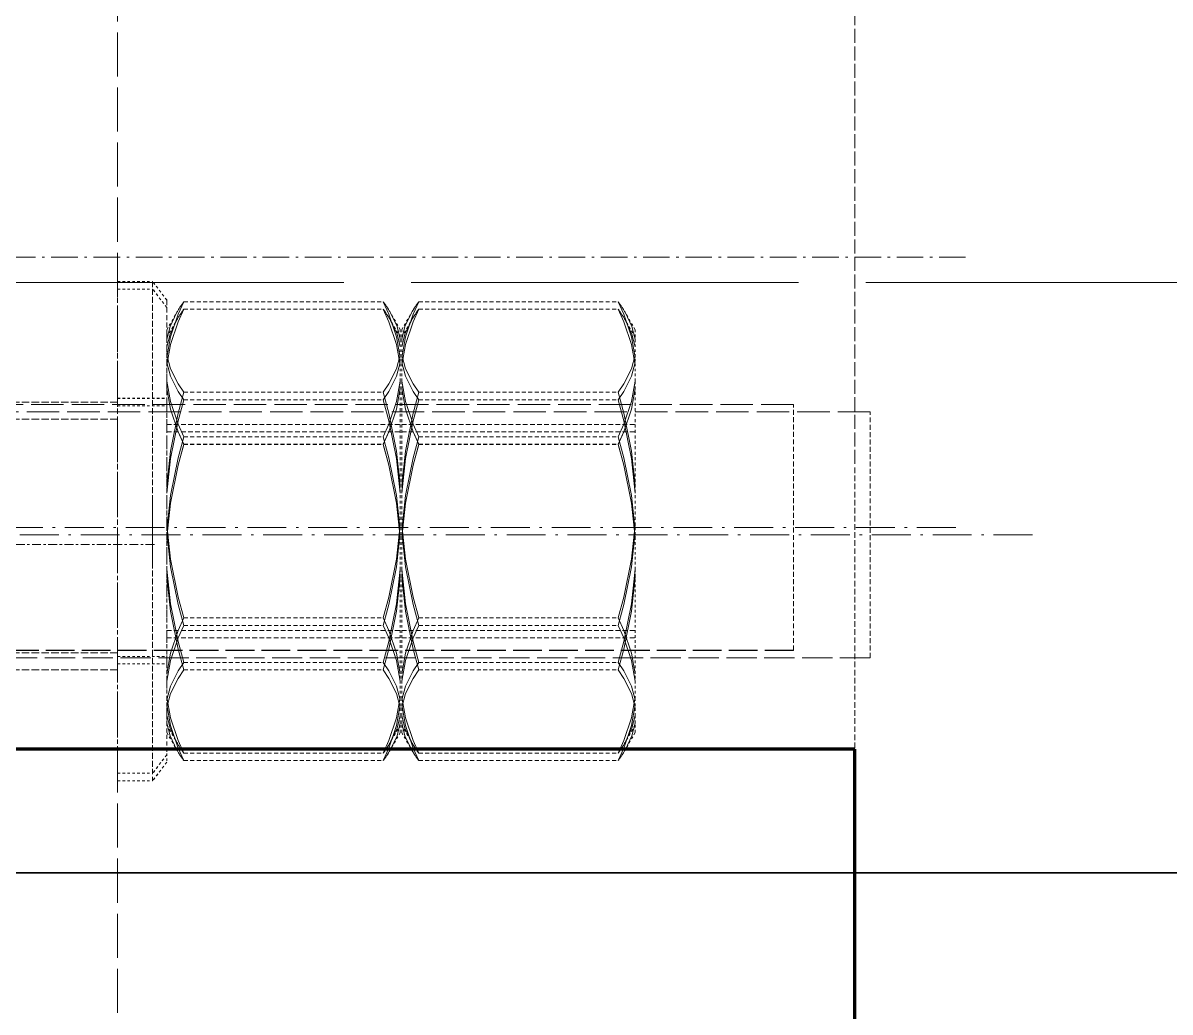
# Model space of a CAD drawing. Header units: millimetres. Extents: x 12184 to 41592, y 8990 to 29785.
# Drawn here: x 22312.09 to 22358.77, y 17277.44 to 17317.67 of the extents above; entities that cross this region are included whole.
import ezdxf

# ---------------------------------------------------------------- set-up
doc = ezdxf.new("R2010")
doc.units = ezdxf.units.MM
doc.linetypes.add('DASHDOT', pattern=[18.5, 12, -3, 0.5, -3])
doc.linetypes.add('DASHED', pattern=[15, 12, -3])

# ---------------------------------------------------------------- blocks, each defined once
blk = doc.blocks.new('A$C55E021B5')
at = {"color": 7, "linetype": 'DASHED', "lineweight": 13, "ltscale": 0.149374}
blk.add_line((1178.701, 1116.53), (1178.701, 1026.905), dxfattribs=at)
at = {"color": 7, "linetype": 'DASHED', "lineweight": 13, "ltscale": 0.047578}
blk.add_line((1148.701, 1091.53), (1148.701, 1062.983), dxfattribs=at)
at = {"color": 7, "linetype": 'DASHDOT', "lineweight": 13, "ltscale": 0.090001}
blk.add_line((1144.201, 1071.53), (1198.202, 1071.53), dxfattribs=at)
at = {"color": 7, "linetype": 'DASHDOT', "lineweight": 13}
for p, q in [((451.759, 1070.5), (1267.758, 1070.5)), ((1440.499, 1070.5), (654.499, 1070.5))]:
    blk.add_line(p, q, dxfattribs=at)
at = {"color": 7, "linetype": 'DASHED', "lineweight": 13, "ltscale": 0.001576}
for p, q in [((1176.701, 1069.795), (1177.277, 1070.545)), ((1176.701, 1069.49), (1177.277, 1070.24)), ((1176.701, 1051.295), (1177.277, 1050.545)), ((1176.701, 1050.99), (1177.277, 1050.24))]:
    blk.add_line(p, q, dxfattribs=at)
at = {"color": 7, "linetype": 'DASHED', "lineweight": 13, "ltscale": 0.018552}
for p, q in [((1177.277, 1070.545), (1177.277, 1059.413)), ((1177.277, 1070.24), (1177.277, 1059.108)), ((1178.701, 1070.545), (1178.701, 1059.413)), ((1177.277, 1061.676), (1177.277, 1050.545)), ((1177.277, 1061.371), (1177.277, 1050.24))]:
    blk.add_line(p, q, dxfattribs=at)
at = {"color": 7, "linetype": 'DASHED', "lineweight": 13, "ltscale": 0.002374}
for p, q in [((1178.701, 1070.545), (1177.277, 1070.545)), ((1178.701, 1070.24), (1177.277, 1070.24)), ((1178.701, 1050.545), (1177.277, 1050.545)), ((1178.701, 1050.24), (1177.277, 1050.24))]:
    blk.add_line(p, q, dxfattribs=at)
at = {"color": 7, "linetype": 'DASHED', "lineweight": 13, "ltscale": 0.017161}
blk.add_line((1176.701, 1069.795), (1176.701, 1059.498), dxfattribs=at)
at = {"color": 7, "linetype": 'DASHED', "lineweight": 13, "ltscale": 0.013528}
for p, q in [((1166.452, 1069.723), (1158.335, 1069.723)), ((1166.452, 1069.418), (1158.335, 1069.418)), ((1176.01, 1069.723), (1167.893, 1069.723)), ((1176.01, 1069.418), (1167.893, 1069.418)), ((1166.452, 1066.039), (1158.335, 1066.039)), ((1176.01, 1066.039), (1167.893, 1066.039)), ((1166.452, 1065.734), (1158.335, 1065.734)), ((1176.01, 1065.734), (1167.893, 1065.734)), ((1166.452, 1064.229), (1158.335, 1064.229)), ((1176.01, 1064.229), (1167.893, 1064.229)), ((1166.452, 1063.924), (1158.335, 1063.924)), ((1176.01, 1063.924), (1167.893, 1063.924)), ((1166.452, 1056.861), (1158.335, 1056.861)), ((1176.01, 1056.861), (1167.893, 1056.861)), ((1166.452, 1056.556), (1158.335, 1056.556)), ((1176.01, 1056.556), (1167.893, 1056.556)), ((1166.452, 1055.05), (1158.335, 1055.05)), ((1176.01, 1055.05), (1167.893, 1055.05)), ((1166.452, 1054.745), (1158.335, 1054.745)), ((1176.01, 1054.745), (1167.893, 1054.745)), ((1166.452, 1051.366), (1158.335, 1051.366)), ((1176.01, 1051.366), (1167.893, 1051.366)), ((1166.452, 1051.061), (1158.335, 1051.061)), ((1176.01, 1051.061), (1167.893, 1051.061))]:
    blk.add_line(p, q, dxfattribs=at)
at = {"color": 7, "linetype": 'DASHED', "lineweight": 13, "ltscale": 0.001316}
for p, q in [((1157.643, 1068.585), (1158.038, 1069.269)), ((1157.643, 1068.28), (1158.038, 1068.964)), ((1167.143, 1068.585), (1166.749, 1069.269)), ((1167.143, 1068.28), (1166.749, 1068.964)), ((1167.201, 1068.585), (1167.596, 1069.269)), ((1167.201, 1068.28), (1167.596, 1068.964)), ((1176.701, 1068.585), (1176.306, 1069.269)), ((1176.701, 1068.28), (1176.306, 1068.964)), ((1157.643, 1052.505), (1158.038, 1051.821)), ((1167.143, 1052.505), (1166.749, 1051.821)), ((1167.201, 1052.505), (1167.596, 1051.821)), ((1176.701, 1052.505), (1176.306, 1051.821)), ((1157.643, 1052.2), (1158.038, 1051.516)), ((1167.143, 1052.2), (1166.749, 1051.516)), ((1167.201, 1052.2), (1167.596, 1051.516)), ((1176.701, 1052.2), (1176.306, 1051.516))]:
    blk.add_line(p, q, dxfattribs=at)
at = {"color": 7, "linetype": 'DASHED', "lineweight": 13, "ltscale": 0.001886}
for p, q in [((1157.643, 1068.585), (1157.643, 1067.454)), ((1167.143, 1068.585), (1167.143, 1067.454)), ((1167.201, 1068.585), (1167.201, 1067.454)), ((1176.701, 1068.585), (1176.701, 1067.454))]:
    blk.add_line(p, q, dxfattribs=at)
at = {"color": 7, "linetype": 'DASHED', "lineweight": 13, "ltscale": 0.001592}
for p, q in [((1157.643, 1066.498), (1157.643, 1067.454)), ((1167.143, 1066.498), (1167.143, 1067.454)), ((1167.201, 1066.498), (1167.201, 1067.454)), ((1176.701, 1066.498), (1176.701, 1067.454))]:
    blk.add_line(p, q, dxfattribs=at)
at = {"color": 7, "linetype": 'DASHED', "lineweight": 13, "ltscale": 0.010101}
for p, q in [((1157.643, 1066.498), (1157.643, 1060.438)), ((1167.143, 1066.498), (1167.143, 1060.438)), ((1167.201, 1066.498), (1167.201, 1060.438)), ((1176.701, 1066.498), (1176.701, 1060.438))]:
    blk.add_line(p, q, dxfattribs=at)
at = {"color": 7, "linetype": 'DASHED', "lineweight": 13, "ltscale": 5.34058e-05}
for p, q in [((1151.201, 1065.513), (1151.201, 1065.545)), ((1148.079, 1065.208), (1148.079, 1065.24))]:
    blk.add_line(p, q, dxfattribs=at)
at = {"color": 7, "linetype": 'DASHED', "lineweight": 13, "ltscale": 0.11}
for p, q in [((1151.201, 1065.545), (1217.201, 1065.545)), ((1148.079, 1065.24), (1214.079, 1065.24))]:
    blk.add_line(p, q, dxfattribs=at)
at = {"color": 7, "linetype": 'DASHED', "lineweight": 13, "ltscale": 0.003333}
for p, q in [((1178.701, 1065.795), (1176.701, 1065.795)), ((1178.701, 1065.49), (1176.701, 1065.49)), ((1178.701, 1055.295), (1176.701, 1055.295)), ((1178.701, 1054.99), (1176.701, 1054.99))]:
    blk.add_line(p, q, dxfattribs=at)
at = {"color": 7, "linetype": 'DASHED', "lineweight": 13, "ltscale": 0.025}
for p, q in [((1178.701, 1065.645), (1193.701, 1065.645)), ((1178.701, 1064.951), (1193.701, 1064.951)), ((1178.701, 1055.445), (1193.701, 1055.445)), ((1178.701, 1054.751), (1193.701, 1054.751))]:
    blk.add_line(p, q, dxfattribs=at)
at = {"color": 7, "linetype": 'DASHED', "lineweight": 13, "ltscale": 0.016613}
for p, q in [((1148.079, 1055.24), (1148.079, 1065.208)), ((1151.201, 1055.545), (1151.201, 1065.513))]:
    blk.add_line(p, q, dxfattribs=at)
at = {"color": 7, "linetype": 'DASHED', "lineweight": 13, "ltscale": 0.015833}
for p, q in [((1167.143, 1064.733), (1157.643, 1064.733)), ((1176.701, 1064.733), (1167.201, 1064.733)), ((1167.143, 1064.428), (1157.643, 1064.428)), ((1176.701, 1064.428), (1167.201, 1064.428)), ((1167.143, 1056.357), (1157.643, 1056.357)), ((1176.701, 1056.357), (1167.201, 1056.357)), ((1167.143, 1056.052), (1157.643, 1056.052)), ((1176.701, 1056.052), (1167.201, 1056.052))]:
    blk.add_line(p, q, dxfattribs=at)
at = {"color": 7, "linetype": 'DASHED', "lineweight": 13, "ltscale": 0.019089}
blk.add_line((1148.701, 1062.983), (1148.701, 1051.53), dxfattribs=at)
at = {"color": 7, "linetype": 'DASHDOT', "lineweight": 13, "ltscale": 0.132001}
for p, q in [((1144.601, 1060.545), (1223.802, 1060.545)), ((1141.479, 1060.24), (1220.68, 1060.24))]:
    blk.add_line(p, q, dxfattribs=at)
at = {"color": 7, "linetype": 'DASHED', "lineweight": 13, "ltscale": 0.00266}
for p, q in [((1157.643, 1058.842), (1157.643, 1060.438)), ((1167.143, 1058.842), (1167.143, 1060.438)), ((1167.201, 1058.842), (1167.201, 1060.438)), ((1176.701, 1058.842), (1176.701, 1060.438))]:
    blk.add_line(p, q, dxfattribs=at)
at = {"color": 7, "linetype": 'DASHED', "lineweight": 13, "ltscale": 0.013673}
blk.add_line((1176.701, 1059.498), (1176.701, 1051.295), dxfattribs=at)
at = {"color": 7, "linetype": 'DASHDOT', "lineweight": 13, "ltscale": 0.03}
blk.add_line((1177.201, 1059.851), (1195.201, 1059.851), dxfattribs=at)
at = {"color": 7, "linetype": 'DASHED', "lineweight": 13, "ltscale": 0.014781}
blk.add_line((1178.701, 1059.413), (1178.701, 1050.545), dxfattribs=at)
at = {"color": 7, "linetype": 'DASHED', "lineweight": 13, "ltscale": 0.008855}
for p, q in [((1157.643, 1058.842), (1157.643, 1053.529)), ((1167.143, 1058.842), (1167.143, 1053.529)), ((1167.201, 1058.842), (1167.201, 1053.529)), ((1176.701, 1058.842), (1176.701, 1053.529))]:
    blk.add_line(p, q, dxfattribs=at)
at = {"color": 7, "linetype": 'DASHED', "lineweight": 13, "ltscale": 0.0975}
blk.add_line((1151.201, 1055.545), (1209.701, 1055.545), dxfattribs=at)
at = {"color": 7, "linetype": 'DASHED', "lineweight": 13, "ltscale": 0.102703}
blk.add_line((1148.079, 1055.24), (1209.701, 1055.24), dxfattribs=at)
at = {"color": 7, "linetype": 'DASHED', "lineweight": 13, "ltscale": 0.001067}
for p, q in [((1157.643, 1052.888), (1157.643, 1053.529)), ((1167.143, 1052.888), (1167.143, 1053.529)), ((1167.201, 1052.888), (1167.201, 1053.529)), ((1176.701, 1052.888), (1176.701, 1053.529))]:
    blk.add_line(p, q, dxfattribs=at)
at = {"color": 7, "linetype": 'DASHED', "lineweight": 13, "ltscale": 0.000639343}
for p, q in [((1157.643, 1052.888), (1157.643, 1052.505)), ((1167.143, 1052.888), (1167.143, 1052.505)), ((1167.201, 1052.888), (1167.201, 1052.505)), ((1176.701, 1052.888), (1176.701, 1052.505))]:
    blk.add_line(p, q, dxfattribs=at)
at = {"color": 7, "linetype": 'DASHED', "lineweight": 13, "ltscale": 0.000508118}
for p, q in [((1157.643, 1052.504), (1157.643, 1052.2)), ((1167.143, 1052.504), (1167.143, 1052.2)), ((1167.201, 1052.504), (1167.201, 1052.2))]:
    blk.add_line(p, q, dxfattribs=at)
at = {"color": 7, "lineweight": 35, "ltscale": 0.075}
blk.add_line((1148.701, 1051.53), (1193.701, 1051.53), dxfattribs=at)
at = {"color": 7, "lineweight": 35, "ltscale": 0.041666}
blk.add_line((1148.701, 1051.53), (1148.701, 1026.53), dxfattribs=at)
at = {"color": 7, "lineweight": 140, "ltscale": 0.041666}
blk.add_line((1148.701, 1026.53), (1148.701, 1051.53), dxfattribs=at)
at = {"color": 7, "lineweight": 140, "ltscale": 0.075}
blk.add_line((1148.701, 1051.53), (1193.701, 1051.53), dxfattribs=at)
at = {"color": 7, "linetype": 'DASHED', "lineweight": 13, "ltscale": 0.000597382}
blk.add_line((1176.701, 1051.348), (1176.701, 1050.99), dxfattribs=at)
at = {"color": 7, "linetype": 'DASHED', "lineweight": 13, "ltscale": 0.000645828}
blk.add_line((1178.701, 1050.627), (1178.701, 1050.24), dxfattribs=at)
at = {"color": 7, "lineweight": 35, "ltscale": 0.183334}
blk.add_line((1199.758, 1046.5), (1089.758, 1046.5), dxfattribs=at)
at = {"color": 7, "linetype": 'DASHED', "lineweight": 13}
for points in [[(1157.643, 1067.454), (1157.794, 1068.293), (1158.106, 1069.215), (1158.335, 1069.723)], [(1157.643, 1067.148), (1157.794, 1067.988), (1158.106, 1068.91), (1158.335, 1069.418)], [(1167.143, 1067.454), (1166.993, 1068.293), (1166.681, 1069.215), (1166.452, 1069.723)], [(1167.143, 1067.148), (1166.993, 1067.988), (1166.681, 1068.91), (1166.452, 1069.418)], [(1167.201, 1067.454), (1167.352, 1068.293), (1167.664, 1069.215), (1167.893, 1069.723)], [(1167.201, 1067.148), (1167.352, 1067.988), (1167.664, 1068.91), (1167.893, 1069.418)], [(1176.701, 1067.454), (1176.551, 1068.293), (1176.239, 1069.215), (1176.01, 1069.723)], [(1176.701, 1067.148), (1176.551, 1067.988), (1176.239, 1068.91), (1176.01, 1069.418)], [(1157.643, 1068.201), (1157.775, 1068.714), (1158.038, 1069.269)], [(1157.643, 1067.896), (1157.775, 1068.408), (1158.038, 1068.964)], [(1167.143, 1068.201), (1167.012, 1068.714), (1166.749, 1069.269)], [(1167.143, 1067.896), (1167.012, 1068.408), (1166.749, 1068.964)], [(1167.201, 1068.201), (1167.333, 1068.714), (1167.596, 1069.269)], [(1167.201, 1067.896), (1167.333, 1068.408), (1167.596, 1068.964)], [(1176.701, 1068.201), (1176.57, 1068.714), (1176.306, 1069.269)], [(1176.701, 1067.896), (1176.57, 1068.408), (1176.306, 1068.964)], [(1157.643, 1067.561), (1157.794, 1066.998), (1158.106, 1066.38), (1158.335, 1066.039)], [(1167.143, 1067.561), (1166.993, 1066.998), (1166.681, 1066.38), (1166.452, 1066.039)], [(1167.201, 1067.561), (1167.352, 1066.998), (1167.664, 1066.38), (1167.893, 1066.039)], [(1176.701, 1067.561), (1176.551, 1066.998), (1176.239, 1066.38), (1176.01, 1066.039)], [(1157.643, 1067.256), (1157.794, 1066.693), (1158.106, 1066.075), (1158.335, 1065.734)], [(1167.143, 1067.256), (1166.993, 1066.693), (1166.681, 1066.075), (1166.452, 1065.734)], [(1167.201, 1067.256), (1167.352, 1066.693), (1167.664, 1066.075), (1167.893, 1065.734)], [(1176.701, 1067.256), (1176.551, 1066.693), (1176.239, 1066.075), (1176.01, 1065.734)], [(1157.643, 1066.498), (1157.794, 1065.659), (1158.106, 1064.737), (1158.335, 1064.229)], [(1167.143, 1066.498), (1166.993, 1065.659), (1166.681, 1064.737), (1166.452, 1064.229)], [(1167.201, 1066.498), (1167.352, 1065.659), (1167.664, 1064.737), (1167.893, 1064.229)], [(1176.701, 1066.498), (1176.551, 1065.659), (1176.239, 1064.737), (1176.01, 1064.229)], [(1157.643, 1066.193), (1157.794, 1065.354), (1158.106, 1064.432), (1158.335, 1063.924)], [(1157.643, 1062.248), (1157.794, 1063.65), (1158.106, 1065.19), (1158.335, 1066.039)], [(1167.143, 1066.193), (1166.993, 1065.354), (1166.681, 1064.432), (1166.452, 1063.924)], [(1167.143, 1062.248), (1166.993, 1063.65), (1166.681, 1065.19), (1166.452, 1066.039)], [(1167.201, 1066.193), (1167.352, 1065.354), (1167.664, 1064.432), (1167.893, 1063.924)], [(1167.201, 1062.248), (1167.352, 1063.65), (1167.664, 1065.19), (1167.893, 1066.039)], [(1176.701, 1066.193), (1176.551, 1065.354), (1176.239, 1064.432), (1176.01, 1063.924)], [(1176.701, 1062.248), (1176.551, 1063.65), (1176.239, 1065.19), (1176.01, 1066.039)], [(1157.643, 1061.943), (1157.794, 1063.345), (1158.106, 1064.885), (1158.335, 1065.734)], [(1167.143, 1061.943), (1166.993, 1063.345), (1166.681, 1064.885), (1166.452, 1065.734)], [(1167.201, 1061.943), (1167.352, 1063.345), (1167.664, 1064.885), (1167.893, 1065.734)], [(1176.701, 1061.943), (1176.551, 1063.345), (1176.239, 1064.885), (1176.01, 1065.734)], [(1157.643, 1060.438), (1157.794, 1061.84), (1158.106, 1063.38), (1158.335, 1064.229)], [(1167.143, 1060.438), (1166.993, 1061.84), (1166.681, 1063.38), (1166.452, 1064.229)], [(1167.201, 1060.438), (1167.352, 1061.84), (1167.664, 1063.38), (1167.893, 1064.229)], [(1176.701, 1060.438), (1176.551, 1061.84), (1176.239, 1063.38), (1176.01, 1064.229)], [(1157.643, 1060.133), (1157.794, 1061.535), (1158.106, 1063.075), (1158.335, 1063.924)], [(1167.143, 1060.133), (1166.993, 1061.535), (1166.681, 1063.075), (1166.452, 1063.924)], [(1167.201, 1060.133), (1167.352, 1061.535), (1167.664, 1063.075), (1167.893, 1063.924)], [(1176.701, 1060.133), (1176.551, 1061.535), (1176.239, 1063.075), (1176.01, 1063.924)], [(1157.643, 1060.652), (1157.794, 1059.25), (1158.106, 1057.709), (1158.335, 1056.861)], [(1167.143, 1060.652), (1166.993, 1059.25), (1166.681, 1057.709), (1166.452, 1056.861)], [(1167.201, 1060.652), (1167.352, 1059.25), (1167.664, 1057.709), (1167.893, 1056.861)], [(1176.701, 1060.652), (1176.551, 1059.25), (1176.239, 1057.709), (1176.01, 1056.861)], [(1157.643, 1060.347), (1157.794, 1058.944), (1158.106, 1057.404), (1158.335, 1056.556)], [(1167.143, 1060.347), (1166.993, 1058.944), (1166.681, 1057.404), (1166.452, 1056.556)], [(1167.201, 1060.347), (1167.352, 1058.944), (1167.664, 1057.404), (1167.893, 1056.556)], [(1176.701, 1060.347), (1176.551, 1058.944), (1176.239, 1057.404), (1176.01, 1056.556)], [(1157.643, 1058.842), (1157.794, 1057.439), (1158.106, 1055.899), (1158.335, 1055.05)], [(1167.143, 1058.842), (1166.993, 1057.439), (1166.681, 1055.899), (1166.452, 1055.05)], [(1167.201, 1058.842), (1167.352, 1057.439), (1167.664, 1055.899), (1167.893, 1055.05)], [(1176.701, 1058.842), (1176.551, 1057.439), (1176.239, 1055.899), (1176.01, 1055.05)], [(1157.643, 1058.537), (1157.794, 1057.134), (1158.106, 1055.594), (1158.335, 1054.745)], [(1167.143, 1058.537), (1166.993, 1057.134), (1166.681, 1055.594), (1166.452, 1054.745)], [(1167.201, 1058.537), (1167.352, 1057.134), (1167.664, 1055.594), (1167.893, 1054.745)], [(1176.701, 1058.537), (1176.551, 1057.134), (1176.239, 1055.594), (1176.01, 1054.745)], [(1157.643, 1054.591), (1157.794, 1055.431), (1158.106, 1056.353), (1158.335, 1056.861)], [(1167.143, 1054.591), (1166.993, 1055.431), (1166.681, 1056.353), (1166.452, 1056.861)], [(1167.201, 1054.591), (1167.352, 1055.431), (1167.664, 1056.353), (1167.893, 1056.861)], [(1176.701, 1054.591), (1176.551, 1055.431), (1176.239, 1056.353), (1176.01, 1056.861)], [(1157.643, 1054.286), (1157.794, 1055.126), (1158.106, 1056.047), (1158.335, 1056.556)], [(1167.143, 1054.286), (1166.993, 1055.126), (1166.681, 1056.047), (1166.452, 1056.556)], [(1167.201, 1054.286), (1167.352, 1055.126), (1167.664, 1056.047), (1167.893, 1056.556)], [(1176.701, 1054.286), (1176.551, 1055.126), (1176.239, 1056.047), (1176.01, 1056.556)], [(1157.643, 1053.529), (1157.794, 1054.092), (1158.106, 1054.71), (1158.335, 1055.05)], [(1167.143, 1053.529), (1166.993, 1054.092), (1166.681, 1054.71), (1166.452, 1055.05)], [(1167.201, 1053.529), (1167.352, 1054.092), (1167.664, 1054.71), (1167.893, 1055.05)], [(1176.701, 1053.529), (1176.551, 1054.092), (1176.239, 1054.71), (1176.01, 1055.05)], [(1157.643, 1053.224), (1157.794, 1053.787), (1158.106, 1054.405), (1158.335, 1054.745)], [(1167.143, 1053.224), (1166.993, 1053.787), (1166.681, 1054.405), (1166.452, 1054.745)], [(1167.201, 1053.224), (1167.352, 1053.787), (1167.664, 1054.405), (1167.893, 1054.745)], [(1176.701, 1053.224), (1176.551, 1053.787), (1176.239, 1054.405), (1176.01, 1054.745)], [(1157.643, 1053.636), (1157.794, 1052.796), (1158.106, 1051.875), (1158.335, 1051.366)], [(1167.143, 1053.636), (1166.993, 1052.796), (1166.681, 1051.875), (1166.452, 1051.366)], [(1167.201, 1053.636), (1167.352, 1052.796), (1167.664, 1051.875), (1167.893, 1051.366)], [(1176.701, 1053.636), (1176.551, 1052.796), (1176.239, 1051.875), (1176.01, 1051.366)], [(1157.643, 1053.331), (1157.794, 1052.491), (1158.106, 1051.569), (1158.335, 1051.061)], [(1167.143, 1053.331), (1166.993, 1052.491), (1166.681, 1051.569), (1166.452, 1051.061)], [(1167.201, 1053.331), (1167.352, 1052.491), (1167.664, 1051.569), (1167.893, 1051.061)], [(1176.701, 1053.331), (1176.551, 1052.491), (1176.239, 1051.569), (1176.01, 1051.061)], [(1157.643, 1052.888), (1157.775, 1052.376), (1158.038, 1051.821)], [(1157.643, 1052.583), (1157.775, 1052.071), (1158.038, 1051.516)], [(1167.143, 1052.888), (1167.012, 1052.376), (1166.749, 1051.821)], [(1167.143, 1052.583), (1167.012, 1052.071), (1166.749, 1051.516)], [(1167.201, 1052.888), (1167.333, 1052.376), (1167.596, 1051.821)], [(1167.201, 1052.583), (1167.333, 1052.071), (1167.596, 1051.516)], [(1176.701, 1052.888), (1176.57, 1052.376), (1176.306, 1051.821)], [(1176.701, 1052.583), (1176.57, 1052.071), (1176.306, 1051.516)]]:
    blk.add_lwpolyline(points, dxfattribs=at)
for centre, start, end in [((1162.605, 1066.609), 143.9045, 149.7877), ((1162.605, 1066.304), 143.9045, 149.7877), ((1162.182, 1066.609), 30.2123, 36.0955), ((1162.182, 1066.304), 30.2123, 36.0955), ((1172.163, 1066.609), 143.9045, 149.7877), ((1172.163, 1066.304), 143.9045, 149.7877), ((1171.739, 1066.609), 30.2123, 36.0955), ((1171.739, 1066.304), 30.2123, 36.0955), ((1162.605, 1054.48), 210.2123, 216.0955), ((1162.182, 1054.48), 323.9045, 329.7877), ((1172.163, 1054.48), 210.2123, 216.0955), ((1171.739, 1054.48), 323.9045, 329.7877), ((1162.605, 1054.175), 210.2123, 216.0955), ((1162.182, 1054.175), 323.9045, 329.7877), ((1172.163, 1054.175), 210.2123, 216.0955), ((1171.739, 1054.175), 323.9045, 329.7877)]:
    blk.add_arc(centre, 5.285, start, end, dxfattribs=at)
blk = doc.blocks.new('1')
at = {"color": 7, "linetype": 'DASHED', "lineweight": 13, "ltscale": 0.149374}
blk.add_line((22315.947, 17353.134), (22315.947, 17263.509), dxfattribs=at)
at = {"color": 7, "linetype": 'DASHED', "lineweight": 13, "ltscale": 0.047578}
blk.add_line((22345.947, 17328.134), (22345.947, 17299.587), dxfattribs=at)
at = {"color": 7, "linetype": 'DASHDOT', "lineweight": 13, "ltscale": 0.090001}
blk.add_line((22350.446, 17308.134), (22296.446, 17308.134), dxfattribs=at)
at = {"color": 7, "linetype": 'DASHDOT', "lineweight": 13}
for p, q in [((22054.148, 17307.103), (22840.148, 17307.104)), ((23042.889, 17307.104), (22226.889, 17307.104))]:
    blk.add_line(p, q, dxfattribs=at)
at = {"color": 7, "linetype": 'DASHED', "lineweight": 13, "ltscale": 0.018552}
for p, q in [((22315.947, 17307.148), (22315.947, 17296.017)), ((22317.371, 17307.148), (22317.371, 17296.017)), ((22317.371, 17306.843), (22317.371, 17295.712)), ((22317.371, 17298.28), (22317.371, 17287.148)), ((22317.371, 17297.974), (22317.371, 17286.843))]:
    blk.add_line(p, q, dxfattribs=at)
at = {"color": 7, "linetype": 'DASHED', "lineweight": 13, "ltscale": 0.002374}
for p, q in [((22315.947, 17307.148), (22317.371, 17307.148)), ((22315.947, 17306.843), (22317.371, 17306.843)), ((22315.947, 17287.148), (22317.371, 17287.148)), ((22315.947, 17286.843), (22317.371, 17286.843))]:
    blk.add_line(p, q, dxfattribs=at)
at = {"color": 7, "linetype": 'DASHED', "lineweight": 13, "ltscale": 0.001576}
for p, q in [((22317.947, 17306.398), (22317.371, 17307.148)), ((22317.947, 17306.093), (22317.371, 17306.843)), ((22317.947, 17287.898), (22317.371, 17287.148)), ((22317.947, 17287.593), (22317.371, 17286.843))]:
    blk.add_line(p, q, dxfattribs=at)
at = {"color": 7, "linetype": 'DASHED', "lineweight": 13, "ltscale": 0.017161}
blk.add_line((22317.947, 17306.398), (22317.947, 17296.102), dxfattribs=at)
at = {"color": 7, "linetype": 'DASHED', "lineweight": 13, "ltscale": 0.013528}
for p, q in [((22318.638, 17306.327), (22326.755, 17306.327)), ((22328.195, 17306.327), (22336.312, 17306.327)), ((22318.638, 17306.021), (22326.755, 17306.021)), ((22328.195, 17306.021), (22336.312, 17306.021)), ((22318.638, 17302.643), (22326.755, 17302.643)), ((22328.195, 17302.643), (22336.312, 17302.643)), ((22318.638, 17302.337), (22326.755, 17302.337)), ((22328.195, 17302.337), (22336.312, 17302.337)), ((22318.638, 17300.833), (22326.755, 17300.833)), ((22328.195, 17300.833), (22336.312, 17300.833)), ((22318.638, 17300.527), (22326.755, 17300.527)), ((22328.195, 17300.527), (22336.312, 17300.527)), ((22318.638, 17293.464), (22326.755, 17293.464)), ((22328.195, 17293.464), (22336.312, 17293.464)), ((22318.638, 17293.159), (22326.755, 17293.159)), ((22328.195, 17293.159), (22336.312, 17293.159)), ((22318.638, 17291.654), (22326.755, 17291.654)), ((22328.195, 17291.654), (22336.312, 17291.654)), ((22318.638, 17291.349), (22326.755, 17291.349)), ((22328.195, 17291.349), (22336.312, 17291.349)), ((22318.638, 17287.97), (22326.755, 17287.97)), ((22318.638, 17287.665), (22326.755, 17287.665)), ((22328.195, 17287.97), (22336.312, 17287.97)), ((22328.195, 17287.665), (22336.312, 17287.665))]:
    blk.add_line(p, q, dxfattribs=at)
at = {"color": 7, "linetype": 'DASHED', "lineweight": 13, "ltscale": 0.001316}
for p, q in [((22317.947, 17305.189), (22318.341, 17305.872)), ((22327.446, 17305.189), (22327.051, 17305.872)), ((22327.504, 17305.189), (22327.899, 17305.872)), ((22337.004, 17305.189), (22336.609, 17305.872)), ((22317.947, 17304.883), (22318.341, 17305.567)), ((22327.446, 17304.883), (22327.051, 17305.567)), ((22327.504, 17304.883), (22327.899, 17305.567)), ((22337.004, 17304.883), (22336.609, 17305.567)), ((22317.947, 17289.108), (22318.341, 17288.424)), ((22327.446, 17289.108), (22327.051, 17288.424)), ((22327.504, 17289.108), (22327.899, 17288.424)), ((22337.004, 17289.108), (22336.609, 17288.424)), ((22317.947, 17288.803), (22318.341, 17288.119)), ((22327.446, 17288.803), (22327.051, 17288.119)), ((22327.504, 17288.803), (22327.899, 17288.119)), ((22337.004, 17288.803), (22336.609, 17288.119))]:
    blk.add_line(p, q, dxfattribs=at)
at = {"color": 7, "linetype": 'DASHED', "lineweight": 13, "ltscale": 0.001886}
for p, q in [((22317.947, 17305.189), (22317.947, 17304.057)), ((22327.446, 17305.189), (22327.446, 17304.057)), ((22327.504, 17305.189), (22327.504, 17304.057)), ((22337.004, 17305.189), (22337.004, 17304.057))]:
    blk.add_line(p, q, dxfattribs=at)
at = {"color": 7, "linetype": 'DASHED', "lineweight": 13, "ltscale": 0.001592}
for p, q in [((22317.947, 17303.102), (22317.947, 17304.057)), ((22327.446, 17303.102), (22327.446, 17304.057)), ((22327.504, 17303.102), (22327.504, 17304.057)), ((22337.004, 17303.102), (22337.004, 17304.057))]:
    blk.add_line(p, q, dxfattribs=at)
at = {"color": 7, "linetype": 'DASHED', "lineweight": 13, "ltscale": 0.010101}
for p, q in [((22317.947, 17303.102), (22317.947, 17297.041)), ((22327.446, 17303.102), (22327.446, 17297.041)), ((22327.504, 17303.102), (22327.504, 17297.041)), ((22337.004, 17303.102), (22337.004, 17297.041))]:
    blk.add_line(p, q, dxfattribs=at)
at = {"color": 7, "linetype": 'DASHED', "lineweight": 13, "ltscale": 0.11}
for p, q in [((22343.446, 17302.148), (22277.446, 17302.148)), ((22346.568, 17301.843), (22280.568, 17301.843))]:
    blk.add_line(p, q, dxfattribs=at)
at = {"color": 7, "linetype": 'DASHED', "lineweight": 13, "ltscale": 0.025}
for p, q in [((22315.947, 17302.248), (22300.947, 17302.248)), ((22315.947, 17301.554), (22300.947, 17301.554)), ((22315.947, 17292.048), (22300.947, 17292.048)), ((22315.947, 17291.355), (22300.947, 17291.355))]:
    blk.add_line(p, q, dxfattribs=at)
at = {"color": 7, "linetype": 'DASHED', "lineweight": 13, "ltscale": 0.003333}
for p, q in [((22315.947, 17302.398), (22317.947, 17302.398)), ((22315.947, 17302.093), (22317.947, 17302.093)), ((22315.947, 17291.898), (22317.947, 17291.898)), ((22315.947, 17291.593), (22317.947, 17291.593))]:
    blk.add_line(p, q, dxfattribs=at)
at = {"color": 7, "linetype": 'DASHED', "lineweight": 13, "ltscale": 5.34058e-05}
for p, q in [((22343.446, 17302.116), (22343.446, 17302.148)), ((22346.568, 17301.811), (22346.568, 17301.843))]:
    blk.add_line(p, q, dxfattribs=at)
at = {"color": 7, "linetype": 'DASHED', "lineweight": 13, "ltscale": 0.016613}
for p, q in [((22343.446, 17292.148), (22343.446, 17302.116)), ((22346.568, 17291.843), (22346.568, 17301.811))]:
    blk.add_line(p, q, dxfattribs=at)
at = {"color": 7, "linetype": 'DASHED', "lineweight": 13, "ltscale": 0.015833}
for p, q in [((22317.947, 17301.336), (22327.446, 17301.336)), ((22327.504, 17301.336), (22337.004, 17301.336)), ((22317.947, 17301.031), (22327.446, 17301.031)), ((22327.504, 17301.031), (22337.004, 17301.031)), ((22317.947, 17292.96), (22327.446, 17292.96)), ((22327.504, 17292.96), (22337.004, 17292.96)), ((22317.947, 17292.655), (22327.446, 17292.655)), ((22327.504, 17292.655), (22337.004, 17292.655))]:
    blk.add_line(p, q, dxfattribs=at)
at = {"color": 7, "linetype": 'DASHED', "lineweight": 13, "ltscale": 0.019089}
blk.add_line((22345.947, 17299.587), (22345.947, 17288.133), dxfattribs=at)
at = {"color": 7, "linetype": 'DASHDOT', "lineweight": 13, "ltscale": 0.132001}
for p, q in [((22350.046, 17297.148), (22270.846, 17297.148)), ((22353.168, 17296.843), (22273.968, 17296.843))]:
    blk.add_line(p, q, dxfattribs=at)
at = {"color": 7, "linetype": 'DASHED', "lineweight": 13, "ltscale": 0.00266}
for p, q in [((22317.947, 17295.446), (22317.947, 17297.041)), ((22327.446, 17295.446), (22327.446, 17297.041)), ((22327.504, 17295.446), (22327.504, 17297.041)), ((22337.004, 17295.446), (22337.004, 17297.041))]:
    blk.add_line(p, q, dxfattribs=at)
at = {"color": 7, "linetype": 'DASHDOT', "lineweight": 13, "ltscale": 0.03}
blk.add_line((22317.446, 17296.454), (22299.446, 17296.454), dxfattribs=at)
at = {"color": 7, "linetype": 'DASHED', "lineweight": 13, "ltscale": 0.013673}
blk.add_line((22317.947, 17296.102), (22317.947, 17287.898), dxfattribs=at)
at = {"color": 7, "linetype": 'DASHED', "lineweight": 13, "ltscale": 0.014781}
blk.add_line((22315.947, 17296.017), (22315.947, 17287.148), dxfattribs=at)
at = {"color": 7, "linetype": 'DASHED', "lineweight": 13, "ltscale": 0.008855}
for p, q in [((22317.947, 17295.446), (22317.947, 17290.132)), ((22327.446, 17295.446), (22327.446, 17290.132)), ((22327.504, 17295.446), (22327.504, 17290.132)), ((22337.004, 17295.446), (22337.004, 17290.132))]:
    blk.add_line(p, q, dxfattribs=at)
at = {"color": 7, "linetype": 'DASHED', "lineweight": 13, "ltscale": 0.0975}
blk.add_line((22343.446, 17292.148), (22284.946, 17292.148), dxfattribs=at)
at = {"color": 7, "linetype": 'DASHED', "lineweight": 13, "ltscale": 0.102703}
blk.add_line((22346.568, 17291.843), (22284.946, 17291.843), dxfattribs=at)
at = {"color": 7, "linetype": 'DASHED', "lineweight": 13, "ltscale": 0.001067}
for p, q in [((22317.947, 17289.492), (22317.947, 17290.132)), ((22327.446, 17289.492), (22327.446, 17290.132)), ((22327.504, 17289.492), (22327.504, 17290.132)), ((22337.004, 17289.492), (22337.004, 17290.132))]:
    blk.add_line(p, q, dxfattribs=at)
at = {"color": 7, "linetype": 'DASHED', "lineweight": 13, "ltscale": 0.000639343}
for p, q in [((22317.947, 17289.492), (22317.947, 17289.108)), ((22327.446, 17289.492), (22327.446, 17289.108)), ((22327.504, 17289.492), (22327.504, 17289.108)), ((22337.004, 17289.492), (22337.004, 17289.108))]:
    blk.add_line(p, q, dxfattribs=at)
at = {"color": 7, "linetype": 'DASHED', "lineweight": 13, "ltscale": 0.000508118}
for p, q in [((22327.446, 17289.108), (22327.446, 17288.803)), ((22327.504, 17289.108), (22327.504, 17288.803)), ((22337.004, 17289.108), (22337.004, 17288.803))]:
    blk.add_line(p, q, dxfattribs=at)
at = {"color": 7, "lineweight": 35, "ltscale": 0.075}
blk.add_line((22345.947, 17288.133), (22300.947, 17288.133), dxfattribs=at)
at = {"color": 7, "lineweight": 140, "ltscale": 0.075}
blk.add_line((22345.947, 17288.133), (22300.947, 17288.133), dxfattribs=at)
at = {"color": 7, "lineweight": 35, "ltscale": 0.041666}
blk.add_line((22345.947, 17288.133), (22345.947, 17263.134), dxfattribs=at)
at = {"color": 7, "lineweight": 140, "ltscale": 0.041666}
blk.add_line((22345.947, 17263.134), (22345.947, 17288.133), dxfattribs=at)
at = {"color": 7, "linetype": 'DASHED', "lineweight": 13, "ltscale": 0.000597382}
blk.add_line((22317.947, 17287.952), (22317.947, 17287.593), dxfattribs=at)
at = {"color": 7, "linetype": 'DASHED', "lineweight": 13, "ltscale": 0.000645828}
blk.add_line((22315.947, 17287.231), (22315.947, 17286.843), dxfattribs=at)
at = {"color": 7, "lineweight": 35, "ltscale": 0.183334}
blk.add_line((22294.889, 17283.104), (22404.889, 17283.104), dxfattribs=at)
at = {"color": 7, "linetype": 'DASHED', "lineweight": 13}
for points in [[(22317.947, 17304.057), (22318.097, 17304.897), (22318.409, 17305.819), (22318.638, 17306.327)], [(22327.446, 17304.057), (22327.296, 17304.897), (22326.984, 17305.819), (22326.755, 17306.327)], [(22327.504, 17304.057), (22327.654, 17304.897), (22327.967, 17305.819), (22328.195, 17306.327)], [(22337.004, 17304.057), (22336.854, 17304.897), (22336.541, 17305.819), (22336.312, 17306.327)], [(22317.947, 17303.752), (22318.097, 17304.592), (22318.409, 17305.514), (22318.638, 17306.021)], [(22317.947, 17304.805), (22318.078, 17305.317), (22318.341, 17305.872)], [(22327.446, 17303.752), (22327.296, 17304.592), (22326.984, 17305.514), (22326.755, 17306.021)], [(22327.446, 17304.805), (22327.315, 17305.317), (22327.051, 17305.872)], [(22327.504, 17303.752), (22327.654, 17304.592), (22327.967, 17305.514), (22328.195, 17306.021)], [(22327.504, 17304.805), (22327.636, 17305.317), (22327.899, 17305.872)], [(22337.004, 17303.752), (22336.854, 17304.592), (22336.541, 17305.514), (22336.312, 17306.021)], [(22337.004, 17304.805), (22336.872, 17305.317), (22336.609, 17305.872)], [(22317.947, 17304.5), (22318.078, 17305.012), (22318.341, 17305.567)], [(22327.446, 17304.5), (22327.315, 17305.012), (22327.051, 17305.567)], [(22327.504, 17304.5), (22327.636, 17305.012), (22327.899, 17305.567)], [(22337.004, 17304.5), (22336.872, 17305.012), (22336.609, 17305.567)], [(22317.947, 17304.164), (22318.097, 17303.601), (22318.409, 17302.983), (22318.638, 17302.643)], [(22327.446, 17304.164), (22327.296, 17303.601), (22326.984, 17302.983), (22326.755, 17302.643)], [(22327.504, 17304.164), (22327.654, 17303.601), (22327.967, 17302.983), (22328.195, 17302.643)], [(22337.004, 17304.164), (22336.854, 17303.601), (22336.541, 17302.983), (22336.312, 17302.643)], [(22317.947, 17303.859), (22318.097, 17303.296), (22318.409, 17302.678), (22318.638, 17302.337)], [(22327.446, 17303.859), (22327.296, 17303.296), (22326.984, 17302.678), (22326.755, 17302.337)], [(22327.504, 17303.859), (22327.654, 17303.296), (22327.967, 17302.678), (22328.195, 17302.337)], [(22337.004, 17303.859), (22336.854, 17303.296), (22336.541, 17302.678), (22336.312, 17302.337)], [(22317.947, 17303.102), (22318.097, 17302.263), (22318.409, 17301.341), (22318.638, 17300.833)], [(22327.446, 17303.102), (22327.296, 17302.263), (22326.984, 17301.341), (22326.755, 17300.833)], [(22327.504, 17303.102), (22327.654, 17302.263), (22327.967, 17301.341), (22328.195, 17300.833)], [(22337.004, 17303.102), (22336.854, 17302.263), (22336.541, 17301.341), (22336.312, 17300.833)], [(22317.947, 17302.797), (22318.097, 17301.957), (22318.409, 17301.036), (22318.638, 17300.527)], [(22317.947, 17298.851), (22318.097, 17300.254), (22318.409, 17301.794), (22318.638, 17302.643)], [(22327.446, 17302.797), (22327.296, 17301.957), (22326.984, 17301.036), (22326.755, 17300.527)], [(22327.446, 17298.851), (22327.296, 17300.254), (22326.984, 17301.794), (22326.755, 17302.643)], [(22327.504, 17302.797), (22327.654, 17301.957), (22327.967, 17301.036), (22328.195, 17300.527)], [(22327.504, 17298.851), (22327.654, 17300.254), (22327.967, 17301.794), (22328.195, 17302.643)], [(22337.004, 17302.797), (22336.854, 17301.957), (22336.541, 17301.036), (22336.312, 17300.527)], [(22337.004, 17298.851), (22336.854, 17300.254), (22336.541, 17301.794), (22336.312, 17302.643)], [(22317.947, 17298.546), (22318.097, 17299.949), (22318.409, 17301.489), (22318.638, 17302.337)], [(22327.446, 17298.546), (22327.296, 17299.949), (22326.984, 17301.489), (22326.755, 17302.337)], [(22327.504, 17298.546), (22327.654, 17299.949), (22327.967, 17301.489), (22328.195, 17302.337)], [(22337.004, 17298.546), (22336.854, 17299.949), (22336.541, 17301.489), (22336.312, 17302.337)], [(22317.947, 17297.041), (22318.097, 17298.444), (22318.409, 17299.984), (22318.638, 17300.833)], [(22327.446, 17297.041), (22327.296, 17298.444), (22326.984, 17299.984), (22326.755, 17300.833)], [(22327.504, 17297.041), (22327.654, 17298.444), (22327.967, 17299.984), (22328.195, 17300.833)], [(22337.004, 17297.041), (22336.854, 17298.444), (22336.541, 17299.984), (22336.312, 17300.833)], [(22317.947, 17296.736), (22318.097, 17298.139), (22318.409, 17299.679), (22318.638, 17300.527)], [(22327.446, 17296.736), (22327.296, 17298.139), (22326.984, 17299.679), (22326.755, 17300.527)], [(22327.504, 17296.736), (22327.654, 17298.139), (22327.967, 17299.679), (22328.195, 17300.527)], [(22337.004, 17296.736), (22336.854, 17298.139), (22336.541, 17299.679), (22336.312, 17300.527)], [(22317.947, 17297.256), (22318.097, 17295.853), (22318.409, 17294.313), (22318.638, 17293.464)], [(22327.446, 17297.256), (22327.296, 17295.853), (22326.984, 17294.313), (22326.755, 17293.464)], [(22327.504, 17297.256), (22327.654, 17295.853), (22327.967, 17294.313), (22328.195, 17293.464)], [(22337.004, 17297.256), (22336.854, 17295.853), (22336.541, 17294.313), (22336.312, 17293.464)], [(22317.947, 17296.95), (22318.097, 17295.548), (22318.409, 17294.008), (22318.638, 17293.159)], [(22327.446, 17296.95), (22327.296, 17295.548), (22326.984, 17294.008), (22326.755, 17293.159)], [(22327.504, 17296.95), (22327.654, 17295.548), (22327.967, 17294.008), (22328.195, 17293.159)], [(22337.004, 17296.95), (22336.854, 17295.548), (22336.541, 17294.008), (22336.312, 17293.159)], [(22317.947, 17295.446), (22318.097, 17294.043), (22318.409, 17292.503), (22318.638, 17291.654)], [(22317.947, 17295.14), (22318.097, 17293.738), (22318.409, 17292.198), (22318.638, 17291.349)], [(22327.446, 17295.446), (22327.296, 17294.043), (22326.984, 17292.503), (22326.755, 17291.654)], [(22327.446, 17295.14), (22327.296, 17293.738), (22326.984, 17292.198), (22326.755, 17291.349)], [(22327.504, 17295.446), (22327.654, 17294.043), (22327.967, 17292.503), (22328.195, 17291.654)], [(22327.504, 17295.14), (22327.654, 17293.738), (22327.967, 17292.198), (22328.195, 17291.349)], [(22337.004, 17295.446), (22336.854, 17294.043), (22336.541, 17292.503), (22336.312, 17291.654)], [(22337.004, 17295.14), (22336.854, 17293.738), (22336.541, 17292.198), (22336.312, 17291.349)], [(22317.947, 17291.195), (22318.097, 17292.034), (22318.409, 17292.956), (22318.638, 17293.464)], [(22327.446, 17291.195), (22327.296, 17292.034), (22326.984, 17292.956), (22326.755, 17293.464)], [(22327.504, 17291.195), (22327.654, 17292.034), (22327.967, 17292.956), (22328.195, 17293.464)], [(22337.004, 17291.195), (22336.854, 17292.034), (22336.541, 17292.956), (22336.312, 17293.464)], [(22317.947, 17290.89), (22318.097, 17291.729), (22318.409, 17292.651), (22318.638, 17293.159)], [(22327.446, 17290.89), (22327.296, 17291.729), (22326.984, 17292.651), (22326.755, 17293.159)], [(22327.504, 17290.89), (22327.654, 17291.729), (22327.967, 17292.651), (22328.195, 17293.159)], [(22337.004, 17290.89), (22336.854, 17291.729), (22336.541, 17292.651), (22336.312, 17293.159)], [(22317.947, 17290.132), (22318.097, 17290.695), (22318.409, 17291.314), (22318.638, 17291.654)], [(22327.446, 17290.132), (22327.296, 17290.695), (22326.984, 17291.314), (22326.755, 17291.654)], [(22327.504, 17290.132), (22327.654, 17290.695), (22327.967, 17291.314), (22328.195, 17291.654)], [(22337.004, 17290.132), (22336.854, 17290.695), (22336.541, 17291.314), (22336.312, 17291.654)], [(22317.947, 17289.827), (22318.097, 17290.39), (22318.409, 17291.008), (22318.638, 17291.349)], [(22327.446, 17289.827), (22327.296, 17290.39), (22326.984, 17291.008), (22326.755, 17291.349)], [(22327.504, 17289.827), (22327.654, 17290.39), (22327.967, 17291.008), (22328.195, 17291.349)], [(22337.004, 17289.827), (22336.854, 17290.39), (22336.541, 17291.008), (22336.312, 17291.349)], [(22317.947, 17290.24), (22318.097, 17289.4), (22318.409, 17288.478), (22318.638, 17287.97)], [(22327.446, 17290.24), (22327.296, 17289.4), (22326.984, 17288.478), (22326.755, 17287.97)], [(22327.504, 17290.24), (22327.654, 17289.4), (22327.967, 17288.478), (22328.195, 17287.97)], [(22337.004, 17290.24), (22336.854, 17289.4), (22336.541, 17288.478), (22336.312, 17287.97)], [(22317.947, 17289.935), (22318.097, 17289.095), (22318.409, 17288.173), (22318.638, 17287.665)], [(22327.446, 17289.935), (22327.296, 17289.095), (22326.984, 17288.173), (22326.755, 17287.665)], [(22327.504, 17289.935), (22327.654, 17289.095), (22327.967, 17288.173), (22328.195, 17287.665)], [(22337.004, 17289.935), (22336.854, 17289.095), (22336.541, 17288.173), (22336.312, 17287.665)], [(22317.947, 17289.492), (22318.078, 17288.979), (22318.341, 17288.424)], [(22317.947, 17289.187), (22318.078, 17288.674), (22318.341, 17288.119)], [(22327.446, 17289.492), (22327.315, 17288.979), (22327.051, 17288.424)], [(22327.446, 17289.187), (22327.315, 17288.674), (22327.051, 17288.119)], [(22327.504, 17289.492), (22327.636, 17288.979), (22327.899, 17288.424)], [(22327.504, 17289.187), (22327.636, 17288.674), (22327.899, 17288.119)], [(22337.004, 17289.492), (22336.872, 17288.979), (22336.609, 17288.424)], [(22337.004, 17289.187), (22336.872, 17288.674), (22336.609, 17288.119)]]:
    blk.add_lwpolyline(points, dxfattribs=at)
for centre, start, end in [((22322.908, 17303.213), 143.9045, 149.7877), ((22322.485, 17303.213), 30.2123, 36.0955), ((22332.466, 17303.213), 143.9045, 149.7877), ((22332.042, 17303.213), 30.2123, 36.0955), ((22322.908, 17302.908), 143.9045, 149.7877), ((22322.485, 17302.908), 30.2123, 36.0955), ((22332.466, 17302.908), 143.9045, 149.7877), ((22332.042, 17302.908), 30.2123, 36.0955), ((22322.908, 17291.084), 210.2123, 216.0955), ((22322.908, 17290.778), 210.2123, 216.0955), ((22322.485, 17291.084), 323.9045, 329.7877), ((22322.485, 17290.778), 323.9045, 329.7877), ((22332.466, 17291.084), 210.2123, 216.0955), ((22332.466, 17290.778), 210.2123, 216.0955), ((22332.042, 17291.084), 323.9045, 329.7877), ((22332.042, 17290.778), 323.9045, 329.7877)]:
    blk.add_arc(centre, 5.285, start, end, dxfattribs=at)
at = {"xscale": -1}
blk.add_blockref('A$C55E021B5', (23494.647, 16236.604), dxfattribs=at)

msp = doc.modelspace()

# ---------------------------------------------------------------- block references
msp.add_blockref('1', (0, 0))

doc.saveas('drawing.dxf')
